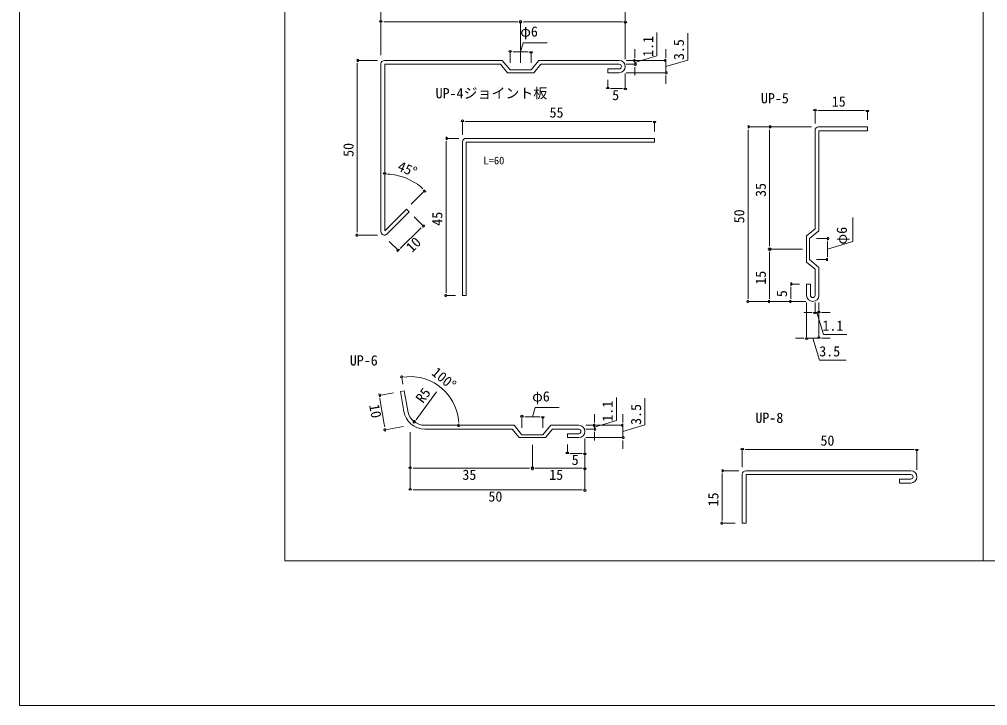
# Model space of a CAD drawing. Units: millimetres on the paper. Extents: x -276 to 276, y -191 to 191.
# Drawn here: x -276 to 1.3, y -191 to 5.5 of the extents above; entities that cross this region are included whole.
import ezdxf
from ezdxf.enums import TextEntityAlignment as Align

# ---------------------------------------------------------------- set-up
doc = ezdxf.new("R2010")
doc.units = ezdxf.units.MM
for name, color, linetype, lineweight in [('0-0_0', 7, 'Continuous', 18), ('0-1_WAKU', 7, 'Continuous', 18), ('0-4_sunpo', 7, 'Continuous', 18), ('0-5_KANAMONO', 4, 'Continuous', 18)]:
    doc.layers.add(name, color=color, linetype=linetype, lineweight=lineweight)
doc.layers.add('0-3_MOJI', color=7, linetype='Continuous')
doc.styles.add('ＭＳ ゴシック', font='')
doc.styles.get('ＭＳ ゴシック').set_extended_font_data('MS Gothic')

msp = doc.modelspace()

# ---------------------------------------------------------------- linework, layer by layer
at = {"layer": '0-0_0'}
for p, q in [((-172.867, 4.826), (-172.067, 4.826)), ((-171.667, 4.826), (-170.867, 4.826)), ((-133.267, 4.826), (-134.067, 4.826)), ((-132.867, 4.826), (-132.067, 4.826)), ((-132.067, 4.826), (-132.867, 4.826)), ((-131.667, 4.826), (-130.867, 4.826)), ((-103.267, 4.826), (-104.067, 4.826)), ((-102.067, 4.826), (-102.867, 4.826)), ((-135.867, -3.762), (-135.067, -3.762)), ((-134.667, -3.762), (-133.867, -3.762)), ((-130.267, -3.762), (-131.067, -3.762)), ((-129.067, -3.762), (-129.867, -3.762)), ((-99.702, -5.436), (-99.702, -4.636)), ((-90.881, -5.436), (-90.881, -4.636)), ((-179.226, -5.836), (-179.226, -6.636)), ((-179.226, -7.036), (-179.226, -7.836)), ((-99.702, -6.636), (-99.702, -5.836)), ((-99.702, -6.936), (-99.702, -7.736)), ((-99.702, -8.136), (-99.702, -8.936)), ((-90.881, -6.636), (-90.881, -5.836)), ((-90.881, -9.336), (-90.881, -10.136)), ((-90.881, -10.536), (-90.881, -11.336)), ((-107.867, -14.269), (-107.067, -14.269)), ((-106.667, -14.269), (-105.867, -14.269)), ((-103.267, -14.269), (-104.067, -14.269)), ((-102.067, -14.269), (-102.867, -14.269)), ((-48.534, -20.533), (-47.734, -20.533)), ((-47.334, -20.533), (-46.534, -20.533)), ((-33.934, -20.533), (-34.734, -20.533)), ((-32.734, -20.533), (-33.534, -20.533)), ((-149.502, -23.666), (-148.702, -23.666)), ((-148.302, -23.666), (-147.502, -23.666)), ((-94.902, -23.666), (-95.702, -23.666)), ((-93.702, -23.666), (-94.502, -23.666)), ((-67.301, -24.856), (-67.301, -25.656)), ((-61.14, -24.856), (-61.14, -25.656)), ((-67.301, -26.056), (-67.301, -26.856)), ((-61.14, -26.056), (-61.14, -26.856)), ((-153.781, -28.138), (-153.781, -28.938)), ((-153.781, -29.338), (-153.781, -30.138)), ((-171.767, -38.726), (-170.968, -38.766)), ((-170.568, -38.786), (-169.769, -38.825)), ((-160.47, -42.968), (-161.063, -42.431)), ((-159.581, -43.774), (-160.174, -43.237)), ((-179.226, -55.436), (-179.226, -54.636)), ((-160.958, -54.149), (-161.524, -54.714)), ((-160.11, -53.3), (-160.675, -53.866)), ((-179.226, -56.636), (-179.226, -55.836)), ((-44.56, -56.856), (-44.56, -57.656)), ((-44.56, -58.056), (-44.56, -58.856)), ((-167.746, -60.937), (-167.181, -60.371)), ((-166.898, -60.088), (-166.332, -59.523)), ((-61.14, -59.456), (-61.14, -58.656)), ((-61.14, -59.856), (-61.14, -60.656)), ((-61.14, -60.656), (-61.14, -59.856)), ((-61.14, -61.056), (-61.14, -61.856)), ((-44.56, -62.456), (-44.56, -61.656)), ((-44.56, -63.656), (-44.56, -62.856)), ((-153.781, -72.738), (-153.781, -71.938)), ((-55.082, -69.856), (-55.082, -70.656)), ((-55.082, -71.056), (-55.082, -71.856)), ((-153.781, -73.938), (-153.781, -73.138)), ((-67.301, -74.456), (-67.301, -73.656)), ((-67.301, -75.656), (-67.301, -74.856)), ((-61.14, -74.456), (-61.14, -73.656)), ((-61.14, -75.656), (-61.14, -74.856)), ((-55.082, -74.456), (-55.082, -73.656)), ((-55.082, -75.656), (-55.082, -74.856)), ((-48.934, -78.423), (-49.734, -78.423)), ((-47.734, -78.423), (-48.534, -78.423)), ((-47.434, -78.423), (-46.634, -78.423)), ((-46.234, -78.423), (-45.434, -78.423)), ((-51.334, -85.769), (-52.134, -85.769)), ((-50.134, -85.769), (-50.934, -85.769)), ((-47.434, -85.769), (-46.634, -85.769)), ((-46.234, -85.769), (-45.434, -85.769)), ((-166.881, -97.035), (-166.087, -96.941)), ((-165.689, -96.895), (-164.895, -96.801)), ((-173.019, -101.744), (-172.88, -102.532)), ((-172.811, -102.925), (-172.672, -103.713)), ((-171.352, -111.198), (-171.491, -110.41)), ((-163.063, -110.076), (-162.59, -109.432)), ((-162.353, -109.109), (-161.879, -108.465)), ((-150.159, -109.926), (-150.205, -109.127)), ((-150.09, -111.124), (-150.136, -110.325)), ((-132.462, -108.251), (-131.662, -108.251)), ((-131.262, -108.251), (-130.462, -108.251)), ((-126.862, -108.251), (-127.662, -108.251)), ((-125.662, -108.251), (-126.462, -108.251)), ((-111.296, -109.925), (-111.296, -109.125)), ((-111.296, -111.125), (-111.296, -110.325)), ((-103.158, -109.925), (-103.158, -109.125)), ((-103.158, -111.125), (-103.158, -110.325)), ((-171.144, -112.38), (-171.282, -111.592)), ((-111.296, -111.425), (-111.296, -112.225)), ((-111.296, -112.625), (-111.296, -113.425)), ((-103.158, -113.825), (-103.158, -114.625)), ((-103.158, -115.025), (-103.158, -115.825)), ((-119.462, -118.758), (-118.662, -118.758)), ((-118.262, -118.758), (-117.462, -118.758)), ((-114.862, -118.758), (-115.662, -118.758)), ((-113.662, -118.758), (-114.462, -118.758)), ((-69.363, -117.629), (-68.563, -117.629)), ((-68.163, -117.629), (-67.363, -117.629)), ((-19.763, -117.629), (-20.563, -117.629)), ((-18.563, -117.629), (-19.363, -117.629)), ((-164.462, -123.026), (-163.662, -123.026)), ((-163.262, -123.026), (-162.462, -123.026)), ((-129.862, -123.026), (-130.662, -123.026)), ((-129.462, -123.026), (-128.662, -123.026)), ((-128.662, -123.026), (-129.462, -123.026)), ((-128.262, -123.026), (-127.462, -123.026)), ((-114.862, -123.026), (-115.662, -123.026)), ((-113.662, -123.026), (-114.462, -123.026)), ((-74.722, -123.348), (-74.722, -124.148)), ((-74.722, -124.548), (-74.722, -125.348)), ((-164.462, -129.248), (-163.662, -129.248)), ((-163.262, -129.248), (-162.462, -129.248)), ((-114.862, -129.248), (-115.662, -129.248)), ((-113.662, -129.248), (-114.462, -129.248)), ((-74.722, -137.948), (-74.722, -137.148)), ((-74.722, -139.148), (-74.722, -138.348))]:
    msp.add_line(p, q, dxfattribs=at)
for centre, start, end in [((-172.467, 4.826), 0, 180), ((-132.467, 4.826), 0, 180), ((-132.467, 4.826), 180, 0), ((-102.467, 4.826), 180, 0), ((-135.467, -3.762), 0, 180), ((-129.467, -3.762), 180, 0), ((-179.226, -6.236), 270, 90), ((-99.702, -6.236), 90, 270), ((-99.702, -7.336), 270, 90), ((-90.881, -6.236), 90, 270), ((-90.881, -9.736), 270, 90), ((-107.467, -14.269), 0, 180), ((-102.467, -14.269), 180, 0), ((-48.134, -20.533), 0, 180), ((-33.134, -20.533), 180, 0), ((-149.102, -23.666), 0, 180), ((-94.102, -23.666), 180, 0), ((-67.301, -25.256), 270, 90), ((-61.14, -25.256), 270, 90), ((-153.781, -28.538), 270, 90), ((-171.367, -38.746), 357.1779, 177.1779), ((-159.878, -43.505), 137.8221, 317.8221), ((-160.392, -53.583), 225, 45), ((-179.226, -56.236), 90, 270), ((-44.56, -57.256), 270, 90), ((-167.463, -60.654), 45, 225), ((-61.14, -60.256), 90, 270), ((-61.14, -60.256), 270, 90), ((-44.56, -63.256), 90, 270), ((-55.082, -70.256), 270, 90), ((-153.781, -73.538), 90, 270), ((-67.301, -75.256), 90, 270), ((-61.14, -75.256), 90, 270), ((-55.082, -75.256), 90, 270), ((-48.134, -78.423), 180, 0), ((-47.034, -78.423), 0, 180), ((-50.534, -85.769), 180, 0), ((-47.034, -85.769), 0, 180), ((-166.484, -96.988), 6.71205, 186.71205), ((-172.949, -102.138), 280, 100), ((-132.062, -108.251), 0, 180), ((-162.827, -109.754), 53.69515, 233.69515), ((-150.113, -110.725), 93.28795, 273.28795), ((-126.062, -108.251), 180, 0), ((-111.296, -110.725), 90, 270), ((-103.158, -110.725), 90, 270), ((-171.213, -111.986), 100, 280), ((-111.296, -111.825), 270, 90), ((-103.158, -114.225), 270, 90), ((-119.062, -118.758), 0, 180), ((-114.062, -118.758), 180, 0), ((-68.963, -117.629), 0, 180), ((-18.963, -117.629), 180, 0), ((-164.062, -123.026), 0, 180), ((-129.062, -123.026), 0, 180), ((-129.062, -123.026), 180, 0), ((-114.062, -123.026), 180, 0), ((-74.722, -123.748), 270, 90), ((-164.062, -129.248), 0, 180), ((-114.062, -129.248), 180, 0), ((-74.722, -138.748), 90, 270)]:
    msp.add_arc(centre, 0.4, start, end, dxfattribs=at)
at = {"layer": '0-1_WAKU'}
msp.add_line((-0.004, 125.493), (-0.004, -149.507), dxfattribs=at)
for points in [[(-276.004, -191.007), (275.996, -191.007), (275.996, 190.993), (-276.004, 190.993)], [(-200.004, -149.507), (199.996, -149.507), (199.996, 125.493), (-200.004, 125.493)]]:
    msp.add_lwpolyline(points, close=True, dxfattribs=at)
at = {"layer": '0-4_sunpo'}
for p, q in [((-172.467, -4.686), (-172.467, 11.147)), ((-102.467, -5.886), (-102.467, 11.147)), ((-172.467, -1.686), (-172.467, 4.826)), ((-170.867, 4.826), (-134.067, 4.826)), ((-132.467, -6.936), (-132.467, 4.826)), ((-132.467, -6.936), (-132.467, 4.826)), ((-130.867, 4.826), (-104.067, 4.826)), ((-102.467, -2.886), (-102.467, 4.826)), ((-135.467, -6.936), (-135.467, -3.762)), ((-133.867, -3.762), (-131.067, -3.762)), ((-129.467, -6.936), (-129.467, -3.762)), ((-99.702, -4.636), (-99.702, -3.036)), ((-90.881, -4.636), (-90.881, -3.036)), ((-173.467, -6.236), (-179.226, -6.236)), ((-179.226, -7.836), (-179.226, -54.636)), ((-102.217, -6.236), (-90.881, -6.236)), ((-102.217, -6.236), (-99.702, -6.236)), ((-102.217, -7.336), (-99.702, -7.336)), ((-99.702, -7.336), (-99.702, -6.236)), ((-99.702, -7.336), (-99.702, -6.236)), ((-90.881, -6.236), (-90.881, -9.736)), ((-90.881, -6.236), (-90.881, -9.736)), ((-102.467, -9.986), (-102.467, -14.269)), ((-102.217, -9.736), (-90.881, -9.736)), ((-99.702, -8.936), (-99.702, -10.536)), ((-107.467, -11.736), (-107.467, -14.269)), ((-90.881, -11.336), (-90.881, -12.936)), ((-105.867, -14.269), (-104.067, -14.269)), ((-48.134, -24.256), (-48.134, -20.533)), ((-46.534, -20.533), (-34.734, -20.533)), ((-33.134, -23.256), (-33.134, -20.533)), ((-149.102, -27.538), (-149.102, -23.666)), ((-147.502, -23.666), (-95.702, -23.666)), ((-94.102, -26.538), (-94.102, -23.666)), ((-49.134, -25.256), (-67.301, -25.256)), ((-67.301, -73.656), (-67.301, -26.856)), ((-49.134, -25.256), (-61.14, -25.256)), ((-61.14, -58.656), (-61.14, -26.856)), ((-150.102, -28.538), (-153.781, -28.538)), ((-153.781, -30.138), (-153.781, -71.938)), ((-163.76, -47.387), (-159.878, -43.505)), ((-162.982, -50.993), (-160.392, -53.583)), ((-161.524, -54.714), (-166.332, -59.523)), ((-173.467, -56.236), (-179.226, -56.236)), ((-170.053, -58.065), (-167.463, -60.654)), ((-47.734, -57.256), (-44.56, -57.256)), ((-51.734, -60.256), (-61.14, -60.256)), ((-51.734, -60.256), (-61.14, -60.256)), ((-44.56, -58.856), (-44.56, -61.656)), ((-61.14, -73.656), (-61.14, -61.856)), ((-47.734, -63.256), (-44.56, -63.256)), ((-52.534, -70.256), (-55.082, -70.256)), ((-55.082, -71.856), (-55.082, -73.656)), ((-151.102, -73.538), (-153.781, -73.538)), ((-50.784, -75.256), (-67.301, -75.256)), ((-50.784, -75.256), (-61.14, -75.256)), ((-50.784, -75.256), (-55.082, -75.256)), ((-50.534, -75.506), (-50.534, -85.769)), ((-48.134, -75.506), (-48.134, -78.423)), ((-47.034, -75.506), (-47.034, -85.769)), ((-47.034, -75.506), (-47.034, -78.423)), ((-49.734, -78.423), (-51.334, -78.423)), ((-48.134, -78.423), (-47.034, -78.423)), ((-48.134, -78.423), (-47.034, -78.423)), ((-45.434, -78.423), (-43.834, -78.423)), ((-52.134, -85.769), (-53.734, -85.769)), ((-50.534, -85.769), (-47.034, -85.769)), ((-50.534, -85.769), (-47.034, -85.769)), ((-45.434, -85.769), (-43.834, -85.769)), ((-166.145, -98.907), (-166.484, -96.988)), ((-168.851, -101.415), (-172.949, -102.138)), ((-156.501, -101.144), (-161.879, -108.465)), ((-172.672, -103.713), (-171.491, -110.41)), ((-111.296, -109.125), (-111.296, -107.525)), ((-103.158, -109.125), (-103.158, -107.525)), ((-132.062, -111.425), (-132.062, -108.251)), ((-130.462, -108.251), (-127.662, -108.251)), ((-126.062, -111.425), (-126.062, -108.251)), ((-113.812, -110.725), (-103.158, -110.725)), ((-113.812, -110.725), (-111.296, -110.725)), ((-111.296, -111.825), (-111.296, -110.725)), ((-111.296, -111.825), (-111.296, -110.725)), ((-103.158, -110.725), (-103.158, -114.225)), ((-103.158, -110.725), (-103.158, -114.225)), ((-166.031, -111.072), (-171.213, -111.986)), ((-164.062, -112.725), (-164.062, -129.248)), ((-113.812, -111.825), (-111.296, -111.825)), ((-111.296, -113.425), (-111.296, -115.025)), ((-164.062, -114.675), (-164.062, -123.026)), ((-129.062, -116.273), (-129.062, -123.026)), ((-129.062, -116.273), (-129.062, -123.026)), ((-119.062, -116.225), (-119.062, -118.758)), ((-114.062, -114.475), (-114.062, -129.248)), ((-114.062, -114.475), (-114.062, -118.758)), ((-114.062, -114.675), (-114.062, -123.026)), ((-113.812, -114.225), (-103.158, -114.225)), ((-103.158, -115.825), (-103.158, -117.425)), ((-117.462, -118.758), (-115.662, -118.758)), ((-68.963, -122.748), (-68.963, -117.629)), ((-20.563, -117.629), (-67.363, -117.629)), ((-18.963, -123.498), (-18.963, -117.629)), ((-130.662, -123.026), (-162.462, -123.026)), ((-115.662, -123.026), (-127.462, -123.026)), ((-69.963, -123.748), (-74.722, -123.748)), ((-74.722, -125.348), (-74.722, -137.148)), ((-115.662, -129.248), (-162.462, -129.248)), ((-70.963, -138.748), (-74.722, -138.748))]:
    msp.add_line(p, q, dxfattribs=at)
for points in [[(-99.702, -6.786), (-93.402, -4.896), (-93.402, 1.778)], [(-90.881, -7.986), (-84.581, -6.096), (-84.581, 1.573)], [(-132.467, -3.762), (-131.68, -1.137), (-124.823, -1.137)], [(-44.56, -60.256), (-37.285, -58.073), (-37.285, -51.216)], [(-47.584, -78.423), (-45.694, -84.723), (-39.02, -84.723)], [(-48.784, -85.769), (-46.894, -92.069), (-39.225, -92.069)], [(-111.296, -111.275), (-104.996, -109.385), (-104.996, -102.711)], [(-103.158, -112.475), (-96.858, -110.585), (-96.858, -102.916)], [(-129.062, -108.251), (-128.274, -105.626), (-121.417, -105.626)]]:
    msp.add_lwpolyline(points, dxfattribs=at)
for centre, radius, start, end in [((-171.367, -54.995), 16.249, 50.6442, 84.3558), ((-164.062, -110.725), 13.948, 6.57589, 93.42411)]:
    msp.add_arc(centre, radius, start, end, dxfattribs=at)
at = {"layer": '0-5_KANAMONO'}
for p, q in [((-172.467, -7.236), (-172.467, -55.236)), ((-126.702, -7.336), (-104.217, -7.336)), ((-123.296, -111.825), (-115.812, -111.825)), ((-20.713, -123.748), (-67.963, -123.748))]:
    msp.add_line(p, q, dxfattribs=at)
for points in [[(-104.217, -6.236), (-127.217, -6.236), (-129.467, -8.936), (-135.467, -8.936), (-137.717, -6.236), (-171.467, -6.236)], [(-170.76, -55.943), (-164.396, -49.579), (-165.174, -48.801), (-171.367, -54.995), (-171.367, -7.336), (-138.232, -7.336), (-136.232, -9.736), (-128.702, -9.736), (-126.702, -7.336)], [(-104.217, -8.636), (-107.467, -8.636), (-107.467, -9.736), (-104.217, -9.736)], [(-48.134, -26.256), (-48.134, -54.49), (-50.534, -56.49), (-50.534, -64.021), (-48.134, -66.021), (-48.134, -73.506)], [(-47.034, -55.006), (-47.034, -26.356), (-33.134, -26.356), (-33.134, -25.256), (-47.134, -25.256)], [(-149.102, -29.538), (-149.102, -73.538), (-148.002, -73.538)], [(-148.002, -73.538), (-148.002, -29.638), (-94.102, -29.638), (-94.102, -28.538), (-148.102, -28.538)], [(-47.034, -73.506), (-47.034, -65.506), (-49.734, -63.256), (-49.734, -57.256), (-47.034, -55.006)], [(-49.434, -73.506), (-49.434, -70.256), (-50.534, -70.256), (-50.534, -73.506)], [(-164.79, -106.593), (-165.798, -100.877), (-166.881, -101.068), (-165.874, -106.784)], [(-115.812, -110.725), (-123.812, -110.725), (-126.062, -113.425), (-132.062, -113.425), (-134.312, -110.725), (-159.866, -110.725)], [(-159.866, -111.825), (-134.827, -111.825), (-132.827, -114.225), (-125.296, -114.225), (-123.296, -111.825)], [(-115.812, -113.125), (-119.062, -113.125), (-119.062, -114.225), (-115.812, -114.225)], [(-68.963, -124.748), (-68.963, -138.748), (-67.863, -138.748), (-67.863, -124.848), (-20.713, -124.848)], [(-20.713, -126.148), (-23.963, -126.148), (-23.963, -127.248), (-20.713, -127.248)]]:
    msp.add_lwpolyline(points, dxfattribs=at)
for centre, radius, start, end in [((-171.467, -7.236), 1, 90, 180), ((-104.217, -7.986), 1.75, 270, 90), ((-104.217, -7.986), 0.65, 270, 90), ((-47.134, -26.256), 1, 90, 180), ((-148.102, -29.538), 1, 90, 180), ((-171.467, -55.236), 1, 180, 315), ((-48.784, -73.506), 1.75, 180, 360), ((-48.784, -73.506), 0.65, 180, 0), ((-159.866, -105.725), 6.1, 190, 270), ((-159.866, -105.725), 5, 190, 270), ((-115.812, -112.475), 1.75, 270, 90), ((-115.812, -112.475), 0.65, 270, 90), ((-67.963, -124.748), 1, 90, 180), ((-20.713, -125.498), 1.75, 270, 90), ((-20.713, -125.498), 0.65, 270, 90)]:
    msp.add_arc(centre, radius, start, end, dxfattribs=at)

# ---------------------------------------------------------------- texts
at = {"layer": '0-3_MOJI', "style": 'ＭＳ ゴシック'}
for s, height, p in [('UP-4ジョイント板', 2.933, (-156.782, -17.949)), ('UP-5', 2.933, (-63.627, -19.388)), ('L=60', 2.199, (-143.094, -36.638)), ('UP-6', 2.933, (-181.356, -94.474)), ('UP-8', 2.933, (-65.208, -110.921))]:
    msp.add_text(s, height=height, dxfattribs=at).set_placement(p, align=Align.BOTTOM_LEFT)
at = {"layer": '0-4_sunpo', "style": 'ＭＳ ゴシック'}
for s, p in [('φ6', (-132.535, -0.287)), ('5', (-106.226, -18.469)), ('15', (-43.335, -20.333)), ('55', (-124.161, -23.466)), ('1.1', (-46.002, -84.523)), ('3.5', (-46.918, -91.869)), ('φ6', (-129.13, -104.776)), ('50', (-46.572, -117.429)), ('5', (-117.821, -122.958)), ('35', (-149.12, -127.226)), ('15', (-124.262, -127.226)), ('50', (-141.671, -133.448))]:
    msp.add_text(s, height=2.933, dxfattribs=at).set_placement(p, align=Align.BOTTOM_LEFT)
for s, rotation, p in [('1.1', 90, (-93.602, -5.204)), ('3.5', 90, (-84.781, -6.119)), ('50', 90, (-179.426, -33.845)), ('45°', 337.5, (-168.271, -38.473)), ('35', 90, (-61.34, -45.314)), ('45', 90, (-153.981, -53.565)), ('50', 90, (-67.501, -52.865)), ('φ6', 90, (-38.135, -58.929)), ('10', 45, (-162.903, -62.034)), ('15', 90, (-61.34, -70.456)), ('5', 90, (-55.282, -74.015)), ('100°', 320, (-158.747, -96.715)), ('R5', 53.695, (-159.678, -105.131)), ('10', 280, (-176.695, -105.081)), ('1.1', 90, (-105.196, -109.692)), ('3.5', 90, (-97.058, -110.608)), ('15', 90, (-74.922, -133.948))]:
    msp.add_text(s, height=2.933, rotation=rotation, dxfattribs=at).set_placement(p, align=Align.BOTTOM_LEFT)

doc.saveas('drawing.dxf')
